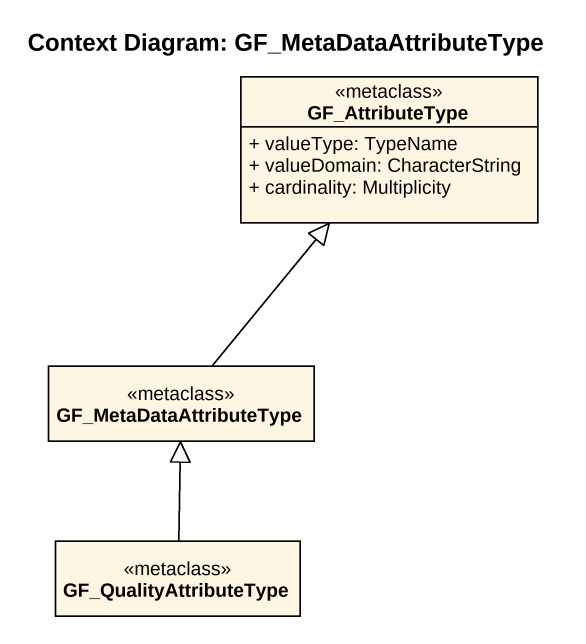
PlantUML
@startuml
title Context Diagram: GF_MetaDataAttributeType
hide circle
hide empty members
skinparam classAttributeIconSize 0
class GF_AttributeType <<metaclass>> {
  + valueType: TypeName
  + valueDomain: CharacterString
  + cardinality: Multiplicity
}
class GF_MetaDataAttributeType <<metaclass>>
class GF_QualityAttributeType <<metaclass>>
GF_MetaDataAttributeType -up-|> GF_AttributeType
GF_QualityAttributeType -up-|> GF_MetaDataAttributeType
@enduml
